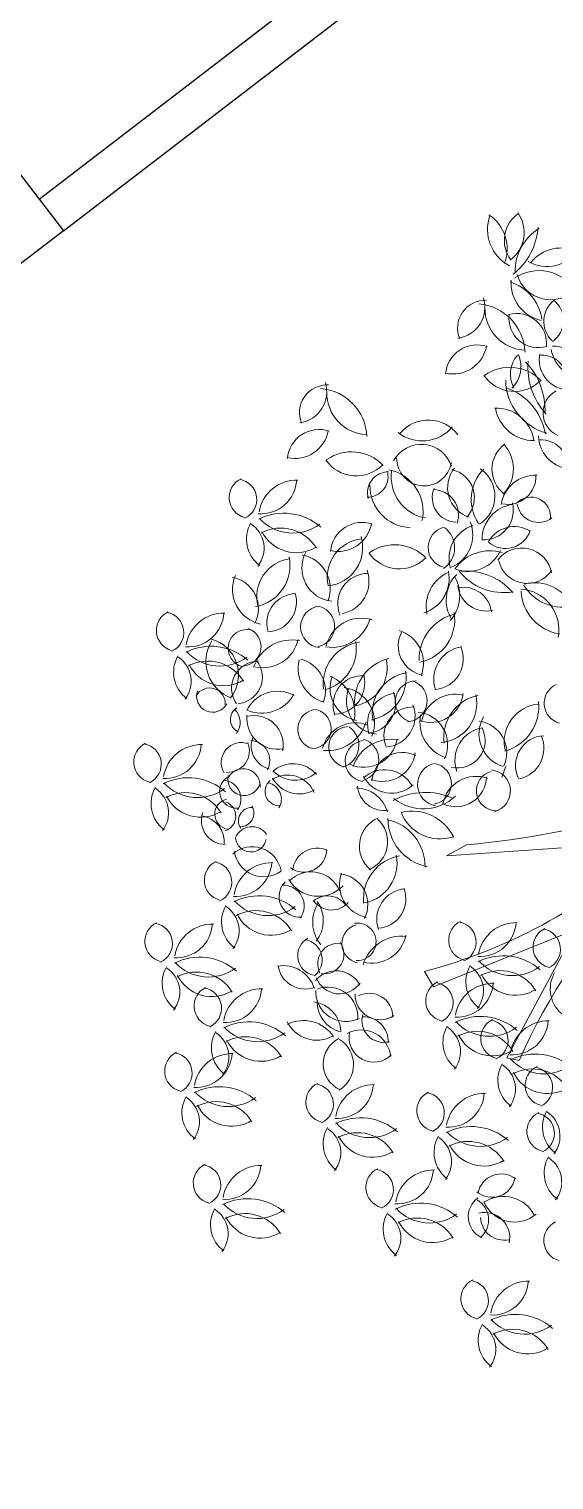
# Model space of a CAD drawing. Header units: millimetres. Extents: x 793 to 3159, y 750 to 2095.
# Drawn here: x 996.03 to 998.01, y 1259.05 to 1264.53 of the extents above; entities that cross this region are included whole.
import ezdxf

# ---------------------------------------------------------------- set-up
doc = ezdxf.new("R2010")
doc.units = ezdxf.units.MM
doc.linetypes.add('CONTINUA', pattern=[0])
doc.layers.add('A-GUARNICIONES', color=1, linetype='Continuous')
doc.layers.add('A-VEGETACION', color=65, linetype='Continuous')

# ---------------------------------------------------------------- blocks, each defined once
blk = doc.blocks.new('XR-CONJUNTO$0$A$C458D45B7')
at = {"lineweight": 0, "extrusion": (-2.43104e-07, -5.45806e-06, 1)}
blk.add_line((-1.2482, -0.1317), (-1.2336, -0.0892), dxfattribs=at)
blk.add_lwpolyline([(0.1057, -1.746), (0.1681, -1.7494, -0.110183), (-0.0866, -0.95, -0.110183), (0.0225, -0.1181, 0.069274), (0.0548, -0.1083, -0.159056), (0.3751, -0.5382), (0.4313, -0.5098), (0.2694, -0.2414), (0.6188, -0.3643), (0.5483, -0.2962, -0.129481), (0.1024, -0.068, 0.184379), (0.1254, 0.0127), (0.8832, -0.1415), (0.8943, -0.0784), (0.1156, 0.0518, -0.487233), (0.1075, 0.0667, -0.157099), (0.4909, 0.4325), (0.4557, 0.4846), (0.2096, 0.2904), (0.2879, 0.6525), (0.2292, 0.5741, -0.1274), (0.063, 0.1098, -1.508538), (0.0487, 0.1166), (-0.0409, 1.3604), (-0.1014, 1.2588), (-0.0393, 0.4627, -0.187108), (-0.3498, 1.1361), (-0.3949, 1.1174), (-0.3356, 0.7801), (-0.586, 0.9428), (-0.6161, 0.9071, -0.222061), (-0.0345, 0.1193), (-0.0367, 0.1218), (-0.9935, 0.563), (-0.9683, 0.4373, -0.148996), (-0.7862, 0.3977), (-0.1177, 0.0214, -0.61159), (-0.1188, -0.006, -0.101655), (-1.381, -0.3864), (-1.4565, -0.4291), (-0.657, -0.3716, -0.12496), (-1.5382, -0.8654), (-1.5037, -0.924), (-0.968, -0.7054), (-1.2263, -1.1913), (-1.1801, -1.2004, -0.176723), (-0.0978, -0.0662, 0.164875), (-0.0374, -0.112, -0.122319), (-0.6656, -1.3725), (-0.6394, -1.3961), (-0.165, -0.7555, -0.101541), (-0.347, -1.7346), (-0.3067, -1.749), (-0.1198, -1.2235), (0.1057, -1.746)], format="xyb", close=True, dxfattribs=at)
at = {"lineweight": 0, "extrusion": (2.43104e-07, 5.45806e-06, -1)}
for centre, major_axis, start_param, end_param in [((-1.152, 1.9381), (0.1152, 0.1049, 0), 2.795095, 4.221359), ((-1.3878, 1.8644), (0.1039, -0.1141, 0), 4.462982, 5.82067), ((-1.1219, 1.8971), (0.0823, -0.0904, 0), 1.663538, 3.291746), ((-1.2998, 1.9265), (0.0962, 0.0876, 0), 0.12096, 1.668935), ((-1.3634, 1.9626), (0.1662, -0.1825, 0), -0.763834, 0.071768), ((-1.009, 1.7783), (0.131, -0.1438, 0), 2.296813, 3.315554), ((-1.0291, 1.7206), (0.0995, -0.1093, 0), 2.987152, 4.333632), ((-1.0838, 1.9455), (0.0991, -0.1088, 0), -0.235546, 1.240656), ((-1.1128, 1.6223), (0.1187, 0.1081, 0), 4.848797, 6.466165), ((-1.0695, 1.804), (0.097, 0.0883, 0), 1.500249, 3.596824), ((-1.0739, 1.736), (0.1068, 0.0973, 0), 2.523636, 3.952007), ((-1.273, 1.5741), (0.1281, 0.1167, 0), 5.751999, 6.8786), ((-1.3147, 1.5651), (0.0708, -0.0777, 0), 1.912634, 3.921497), ((-1.4355, 1.6437), (0.0877, 0.0799, 0), 0.433013, 2.162826), ((-1.3553, 1.4666), (0.1282, -0.1407, 0), 3.959959, 5.407863), ((-0.9938, 1.5913), (0.068, -0.0746, 0), 1.509031, 3.230067), ((-1.1165, 1.5946), (0.0711, 0.0647, 0), 6.086583, 7.987859), ((-1.1585, 1.6403), (0.1171, 0.1066, 0), 2.346008, 3.897533), ((-1.1158, 1.6017), (0.0814, 0.0742, 0), 2.006107, 4.023111), ((-1.1966, 1.5079), (0.0832, 0.0758, 0), 5.174415, 7.124419), ((-1.4365, 1.5191), (0.0859, -0.0944, 0), -0.662987, 0.966479), ((-1.3455, 1.3817), (0.0886, 0.0806, 0), 3.960448, 5.771942), ((-0.9337, 1.5074), (0.0992, 0.0904, 0), 2.220183, 3.713936), ((-1.0597, 1.3608), (0.1011, 0.0921, 0), 5.439001, 6.928596), ((-1.2224, 1.2529), (0.1215, 0.1107, 0), 4.829964, 6.260834), ((-1.1108, 1.3917), (0.0808, 0.0736, 0), 3.386603, 4.597162), ((-1.2939, 1.4198), (0.0841, 0.0766, 0), 0.322787, 1.54187), ((-1.3566, 1.2537), (0.1802, -0.1979, 0), 4.689281, 5.487505), ((-0.8903, 1.4189), (0.1777, -0.1951, 0), 1.569254, 2.391962), ((-0.9978, 1.4459), (0.084, 0.0765, 0), 2.436245, 4.083302), ((-1.1007, 1.3682), (0.0639, -0.0701, 0), 3.828768, 5.840055), ((-1.205, 1.4659), (0.1033, 0.094, 0), 1.507007, 3.274527), ((-1.9106, 1.2442), (0.0708, -0.0777, 0), 1.912634, 3.921497), ((-2.0314, 1.3228), (0.0877, 0.0799, 0), 0.433013, 2.162826), ((-1.9513, 1.1457), (0.1282, -0.1407, 0), 3.959959, 5.407863), ((-1.7544, 1.3194), (0.1171, 0.1066, 0), 2.346008, 3.897533), ((-1.0243, 1.3738), (0.1579, 0.1438, 0), 2.583302, 3.854955), ((-1.3079, 1.1276), (0.1656, 0.1508, 0), 5.778144, 6.851017), ((-1.0024, 1.2462), (0.0696, 0.0634, 0), 2.725223, 4.948788), ((-1.2724, 1.12), (0.1058, 0.0963, 0), 5.403044, 6.867191), ((-1.1305, 1.2878), (0.1089, 0.0992, 0), 2.299701, 3.713789), ((-1.5286, 1.0775), (0.094, -0.1032, 0), 3.007891, 4.802385), ((-2.0324, 1.1982), (0.0859, -0.0944, 0), -0.662987, 0.966479), ((-1.9414, 1.0608), (0.0886, 0.0806, 0), 3.960448, 5.771942), ((-1.5522, 1.2853), (0.1086, 0.0989, 0), 1.431238, 2.976463), ((-0.9869, 1.1611), (0.0852, -0.0935, 0), 0.871539, 2.291423), ((-1.8183, 0.932), (0.1215, 0.1107, 0), 4.829964, 6.260834), ((-1.5552, 1.0062), (0.0882, 0.0803, 0), 4.376918, 6.706693), ((-1.1709, 1.0321), (0.0792, -0.087, 0), 1.388174, 3.260866), ((-1.3462, 1.0335), (0.0931, -0.1023, 0), 4.706547, 6.175138), ((-1.1048, 1.0417), (0.0689, -0.0757, 0), 3.841411, 5.517894), ((-1.8009, 1.145), (0.1033, 0.094, 0), 1.507007, 3.274527), ((-1.5448, 1.0724), (0.07, -0.0769, 0), -0.68977, 2.320487), ((-2.2017, 0.923), (0.0578, 0.0526, 0), 2.569534, 5.006064), ((-2.2534, 0.9149), (0.0521, -0.0572, 0), 4.051015, 6.582941), ((-2.1614, 0.9971), (0.0917, -0.1007, 0), -0.777492, 0.800951), ((-2.0242, 0.8443), (0.0977, -0.1073, 0), 2.477681, 3.902549), ((-1.6798, 0.9428), (0.0579, 0.0528, 0), 3.59556, 5.460531), ((-1.758, 1.0028), (0.052, -0.0571, 0), -1.020319, 0.753739), ((-1.5119, 1.0019), (0.116, 0.1056, 0), 2.481573, 4.024265), ((-1.7087, 0.8718), (0.1187, 0.1081, 0), 5.646964, 7.247292), ((-1.3376, 0.9627), (0.0874, 0.0796, 0), 2.623712, 4.545795), ((-1.4637, 0.924), (0.0733, -0.0805, 0), 4.103585, 6.187534), ((-1.2062, 0.9183), (0.1081, -0.1187, 0), 1.708503, 3.098877), ((-1.4021, 0.9296), (0.0841, -0.0923, 0), 4.461105, 6.452023), ((-1.1243, 0.8789), (0.0882, -0.0968, 0), 2.464608, 3.925538), ((-1.2285, 1.0053), (0.0712, -0.0782, 0), -0.876513, 0.931251), ((-1.5907, 0.9688), (0.1171, 0.1066, 0), 2.346008, 3.897533), ((-1.4213, 0.9238), (0.0622, -0.0683, 0), 0.774082, 2.712763), ((-1.5101, 0.8588), (0.0644, -0.0707, 0), 3.891716, 5.781765), ((-1.1416, 0.8526), (0.055, 0.0501, 0), 4.642334, 7.153075), ((-2.073, 0.6529), (0.156, 0.1421, 0), 4.983233, 6.17178), ((-1.1915, 0.7669), (0.0989, 0.0901, 0), 3.859278, 5.326746), ((-1.3201, 0.8772), (0.083, 0.0756, 0), 0.485033, 2.348613), ((-1.1122, 0.9137), (0.0553, -0.0607, 0), 0.075932, 2.150784), ((-2.0913, 0.7657), (0.0909, 0.0828, 0), 2.943806, 4.400315), ((-2.2578, 0.7313), (0.0813, 0.074, 0), 6.042078, 7.680112), ((-2.0399, 0.9606), (0.1269, 0.1155, 0), 1.666781, 3.133707), ((-2.0841, 0.651), (0.1055, -0.1158, 0), 3.38331, 4.908592), ((-1.8687, 0.8476), (0.0859, -0.0944, 0), -0.662987, 0.966479), ((-1.7777, 0.7102), (0.0886, 0.0806, 0), 3.960448, 5.771942), ((-1.4919, 0.7831), (0.0973, 0.0886, 0), 0.348363, 1.921752), ((-2.0268, 0.8596), (0.0974, -0.107, 0), 0.190237, 1.841773), ((-1.7627, 0.6224), (0.1084, 0.0988, 0), 3.669788, 5.33772), ((-1.9208, 0.7342), (0.1072, 0.0976, 0), 0.442262, 2.206763), ((-1.4502, 0.7368), (0.0579, 0.0527, 0), 2.56896, 5.189701), ((-1.5233, 0.7352), (0.0699, 0.0637, 0), 6.091264, 8.002318), ((-1.319, 0.6954), (0.0881, -0.0967, 0), 2.021869, 3.557154), ((-1.2031, 0.7027), (0.0835, 0.076, 0), 4.405561, 5.99158), ((-1.2371, 0.8308), (0.066, -0.0725, 0), -0.528936, 1.44036), ((-1.8791, 0.6577), (0.0933, 0.085, 0), 2.40732, 4.363917), ((-1.6372, 0.7944), (0.1033, 0.094, 0), 1.507007, 3.274527), ((-1.6546, 0.5814), (0.1215, 0.1107, 0), 4.829964, 6.260834), ((-1.2947, 0.5609), (0.1099, -0.1207, 0), 2.931222, 4.165062), ((-1.3789, 0.7812), (0.1001, 0.0911, 0), 1.169823, 2.653237), ((-1.175, 0.6208), (0.0842, 0.0767, 0), 4.522013, 6.842572), ((-2.031, 0.549), (0.1066, 0.0971, 0), 3.614858, 5.324604), ((-2.207, 0.6655), (0.1058, -0.1161, 0), -1.044216, 0.564097), ((-2.0263, 0.5794), (0.0866, -0.0951, 0), 4.058135, 5.821951), ((-1.1544, 0.7122), (0.0821, 0.0748, 0), 1.33266, 3.64214), ((-2.1336, 0.5756), (0.0897, -0.0984, 0), 0.939726, 2.715407), ((-2.2892, 0.5026), (0.0814, -0.0893, 0), 4.062449, 5.922904), ((-1.7543, 0.5224), (0.0851, 0.0775, 0), 3.49197, 5.441026), ((-1.8764, 0.6077), (0.084, -0.0923, 0), -1.172702, 0.548866), ((-1.3953, 0.5139), (0.0945, -0.1038, 0), 2.094299, 3.479864), ((-1.5856, 0.6185), (0.0918, -0.1008, 0), -1.038185, 0.431861), ((-1.3219, 0.5377), (0.0932, -0.1023, 0), 1.735743, 3.08508), ((-1.5511, 0.5541), (0.0956, -0.105, 0), -1.374011, -0.106904), ((-1.2427, 0.7828), (0.1459, -0.1602, 0), 0.576584, 1.630167), ((-1.3859, 0.4132), (0.1577, -0.1732, 0), 3.805634, 4.734842), ((-1.126, 0.4438), (0.1078, -0.1184, 0), 3.628927, 5.00712), ((-2.0245, 0.4486), (0.0829, 0.0755, 0), 3.634893, 5.426724), ((-2.1377, 0.5282), (0.0831, 0.0757, 0), 0.456725, 2.280221), ((-1.3093, 0.6043), (0.0727, -0.0798, 0), 0.510549, 2.173634), ((-1.3938, 0.4807), (0.0708, -0.0777, 0), 3.680969, 5.33081), ((-1.1874, 0.4272), (0.1129, 0.1028, 0), 5.505124, 7.21995), ((-1.0048, 0.5807), (0.1277, 0.1163, 0), 2.469871, 3.829802), ((-1.0221, 0.6813), (0.114, -0.1251, 0), 0.456973, 1.764511), ((-1.9306, 0.4349), (0.0529, -0.0581, 0), 0.8313, 3.777278), ((-1.9592, 0.4368), (0.0578, 0.0526, 0), 5.742434, 8.380981), ((-2.4755, 0.4198), (0.0578, 0.0526, 0), 2.569534, 5.006064), ((-2.5272, 0.4117), (0.0521, -0.0572, 0), 4.051015, 6.582941), ((-2.4352, 0.4939), (0.0917, -0.1007, 0), -0.777492, 0.800951), ((-2.298, 0.3411), (0.0977, -0.1073, 0), 2.477681, 3.902549), ((-1.8908, 0.5069), (0.1006, -0.1105, 0), -0.557673, 0.903433), ((-1.7798, 0.332), (0.0917, -0.1007, 0), 2.542349, 4.180904), ((-1.3838, 0.3125), (0.1316, 0.1198, 0), 3.858538, 5.206055), ((-1.5906, 0.4624), (0.1096, -0.1203, 0), -1.007912, 0.539339), ((-2.3837, 0.2526), (0.0948, -0.1041, 0), 4.141693, 6.115198), ((-2.2117, 0.3532), (0.0525, 0.0478, 0), 2.544793, 5.610841), ((-2.2315, 0.3591), (0.0541, 0.0492, 0), 5.802789, 8.527903), ((-2.0417, 0.2331), (0.1126, 0.1025, 0), 4.205079, 5.650347), ((-2.1511, 0.4158), (0.1003, 0.0913, 0), 0.947405, 2.54529), ((-1.5272, 0.3648), (0.0836, 0.0762, 0), 2.482899, 4.371926), ((-1.6734, 0.2989), (0.0948, 0.0863, 0), 5.731832, 7.400577), ((-2.3468, 0.1497), (0.156, 0.1421, 0), 4.983233, 6.17178), ((-2.3137, 0.4574), (0.1269, 0.1155, 0), 1.666781, 3.133707), ((-2.2189, 0.3033), (0.0991, -0.1088, 0), 1.094465, 2.867407), ((-1.7644, 0.2204), (0.107, -0.1175, 0), 2.177236, 3.734769), ((-1.9608, 0.3535), (0.1091, -0.1198, 0), -0.998585, 0.46704), ((-1.3839, 0.2396), (0.0906, 0.0825, 0), 3.532516, 5.308814), ((-1.5114, 0.3153), (0.0783, -0.086, 0), -1.247098, 0.63448), ((-2.365, 0.2625), (0.0909, 0.0828, 0), 2.943806, 4.400315), ((-2.5316, 0.2281), (0.0813, 0.074, 0), 6.042078, 7.680112), ((-2.3579, 0.1478), (0.1055, -0.1158, 0), 3.38331, 4.908592), ((-2.3006, 0.3564), (0.0974, -0.107, 0), 0.190237, 1.841773), ((-2.1667, 0.2027), (0.069, -0.0757, 0), 1.700455, 3.862711), ((-2.2541, 0.2446), (0.0681, -0.0747, 0), -1.486479, 0.643735), ((-1.8849, 0.2792), (0.0985, 0.0897, 0), 2.570181, 4.112123), ((-2.0369, 0.194), (0.0821, -0.0902, 0), 4.120954, 5.79621), ((-1.6359, 0.1522), (0.1137, -0.1249, 0), 2.235527, 3.64207), ((-1.828, 0.2811), (0.0982, -0.1079, 0), -1.066796, 0.579125), ((-1.773, 0.2036), (0.0838, -0.092, 0), 0.938425, 2.670205), ((-1.9542, 0.1092), (0.1114, 0.1014, 0), 5.843306, 7.1953), ((-1.7771, 0.1415), (0.0805, 0.0733, 0), 3.50958, 5.539448), ((-1.8855, 0.2233), (0.0799, -0.0877, 0), -1.078933, 0.661818), ((-1.5851, 0.1111), (0.1031, -0.1132, 0), 2.104521, 3.72961), ((-1.7735, 0.244), (0.1205, 0.1097, 0), 0.584753, 2.09731), ((-1.5729, 0.1533), (0.0529, -0.0581, 0), 1.070278, 3.886146), ((-1.6105, 0.1567), (0.0588, 0.0536, 0), 5.779048, 8.517385), ((-1.0109, 0.1489), (0.0578, 0.0526, 0), 2.569534, 5.006064), ((-2.3403, 0.1724), (0.0409, -0.0449, 0), -0.342253, 2.640209), ((-2.3516, 0.1445), (0.0433, 0.0395, 0), 4.405228, 7.107621), ((-2.0952, 0.0628), (0.0867, -0.0952, 0), 2.755784, 4.384252), ((-2.1561, 0.2479), (0.094, -0.1032, 0), -0.330169, 1.139478), ((-1.8626, 0.0737), (0.0986, 0.0898, 0), 5.589447, 7.418726), ((-1.7093, 0.1562), (0.085, -0.0934, 0), 0.84125, 2.679851), ((-1.6406, 0.0702), (0.0775, -0.0851, 0), 1.967447, 3.775341), ((-1.7611, 0.1457), (0.075, -0.0824, 0), -1.233229, 0.665703), ((-1.5183, 0.199), (0.0918, 0.0836, 0), 0.850399, 2.654203), ((-1.4242, 0.0518), (0.0965, 0.0879, 0), 4.088853, 5.676926), ((-1.3054, 0.0183), (0.1095, -0.1202, 0), 2.18056, 3.675332), ((-1.491, 0.1462), (0.1089, 0.0992, 0), 0.508664, 2.217173), ((-2.2216, 0.0843), (0.0383, 0.0349, 0), 2.756177, 4.901581), ((-2.3039, 0.0732), (0.0502, 0.0457, 0), 6.199619, 7.682941), ((-1.9436, 0.0479), (0.0556, 0.0507, 0), 2.564177, 5.390176), ((-1.9675, 0.0498), (0.0553, 0.0504, 0), 5.73831, 8.527623), ((-1.5836, 0.0234), (0.074, -0.0813, 0), 1.953075, 3.913454), ((-1.6938, 0.0986), (0.079, -0.0868, 0), -1.205895, 0.674202), ((-1.5768, -0.009), (0.0832, -0.0914, 0), 3.974368, 5.88006), ((-1.0969, 0.0033), (0.1057, 0.0963, 0), 3.628586, 5.368015), ((-1.2838, 0.1353), (0.1288, 0.1173, 0), 0.623729, 2.037745), ((-2.0951, 0.0884), (0.0783, -0.086, 0), 0.548016, 2.416151), ((-2.1847, -0.0116), (0.0748, -0.0822, 0), 3.639954, 5.646742), ((-1.8012, -0.0552), (0.0947, 0.0862, 0), 4.137101, 5.82022), ((-1.9077, 0.1207), (0.1031, -0.1133, 0), -0.54027, 0.827062), ((-1.8248, -0.0188), (0.0571, 0.052, 0), 2.545534, 5.407211), ((-1.8736, -0.0129), (0.0576, -0.0633, 0), 4.477879, 6.718402), ((-1.4148, 0.0783), (0.0966, -0.106, 0), 1.05491, 2.488412), ((-1.4151, 0.007), (0.0696, -0.0765, 0), -1.317396, 0.981411), ((-1.3009, -0.0677), (0.0841, -0.0923, 0), 1.964098, 3.725905), ((-1.2061, 0.0326), (0.0954, 0.0869, 0), 2.600322, 4.397244), ((-1.35, -0.0384), (0.0886, 0.0807, 0), 5.585887, 7.449107), ((-2.2319, -0.0783), (0.0509, -0.0558, 0), 1.762306, 4.258029), ((-2.1055, -0.0151), (0.0598, -0.0657, 0), 0.979226, 2.673692), ((-2.1998, -0.0703), (0.0508, -0.0558, 0), 3.933313, 5.938936), ((-1.7618, -0.0715), (0.0525, -0.0576, 0), 0.898013, 3.77079), ((-1.7698, 0.0321), (0.094, 0.0856, 0), 0.901171, 2.725838), ((-1.6654, -0.1418), (0.1029, -0.113, 0), 2.645045, 4.055204), ((-1.794, -0.0666), (0.0546, -0.0599, 0), 4.168072, 6.758384), ((-1.0843, -0.0862), (0.0758, -0.0832, 0), 1.855461, 3.828142), ((-1.2081, -0.0216), (0.0796, -0.0874, 0), -1.245321, 0.514479), ((-2.5594, -0.0771), (0.0578, 0.0526, 0), 2.569534, 5.006064), ((-2.6111, -0.0852), (0.0521, -0.0572, 0), 4.051015, 6.582941), ((-2.5191, -0.003), (0.0917, -0.1007, 0), -0.777492, 0.800951), ((-2.3819, -0.1559), (0.0977, -0.1073, 0), 2.477681, 3.902549), ((-2.2829, -0.0338), (0.055, -0.0604, 0), -1.227345, 0.788989), ((-1.6995, -0.0227), (0.0928, 0.0845, 0), 0.879757, 2.653061), ((-1.6228, -0.1543), (0.078, -0.0856, 0), 2.376566, 4.323843), ((-2.2243, -0.1653), (0.0472, 0.043, 0), 4.36075, 7.132577), ((-2.0356, -0.1968), (0.0849, 0.0774, 0), 4.711605, 6.317931), ((-1.6899, -0.2214), (0.087, 0.0792, 0), 4.695585, 6.505535), ((-1.4846, -0.159), (0.0552, -0.0606, 0), 0.908976, 3.617216), ((-1.5171, -0.1563), (0.0527, -0.0579, 0), 4.069108, 6.860513), ((-1.2687, -0.1822), (0.0509, -0.0559, 0), 0.721621, 3.617737), ((-1.2958, -0.1832), (0.0538, -0.0591, 0), 3.987262, 6.769538), ((-2.4307, -0.3472), (0.156, 0.1421, 0), 4.983233, 6.17178), ((-2.3976, -0.0395), (0.1269, 0.1155, 0), 1.666781, 3.133707), ((-2.2507, -0.1874), (0.0465, 0.0423, 0), 2.233298, 4.88178), ((-2.3042, -0.2166), (0.0483, -0.053, 0), 4.015547, 6.050187), ((-2.2208, -0.1416), (0.0415, -0.0456, 0), -0.541621, 2.532765), ((-2.0875, -0.1867), (0.0366, -0.0402, 0), 0.711319, 3.169675), ((-2.1436, -0.2166), (0.0427, -0.0469, 0), 4.116433, 5.99396), ((-2.0561, -0.2329), (0.0798, 0.0727, 0), 4.88073, 6.617754), ((-2.0133, -0.0827), (0.0765, -0.084, 0), 0.204968, 1.815858), ((-2.0272, -0.0257), (0.0802, -0.0881, 0), 0.021045, 1.524602), ((-1.6651, -0.0744), (0.0875, 0.0797, 0), 1.54916, 3.411748), ((-1.3457, -0.2549), (0.0938, 0.0854, 0), 4.062794, 5.7981), ((-1.422, -0.127), (0.0858, 0.0782, 0), 0.763017, 2.722038), ((-2.4489, -0.2344), (0.0909, 0.0828, 0), 2.943806, 4.400315), ((-2.6155, -0.2689), (0.0813, 0.074, 0), 6.042078, 7.680112), ((-2.4418, -0.3491), (0.1055, -0.1158, 0), 3.38331, 4.908592), ((-2.3845, -0.1405), (0.0974, -0.107, 0), 0.190237, 1.841773), ((-2.2732, -0.2729), (0.0428, 0.039, 0), 2.497814, 5.20727), ((-1.8013, -0.3004), (0.086, -0.0944, 0), 3.905045, 5.15415), ((-1.6932, -0.1581), (0.0739, 0.0673, 0), 2.131785, 3.802335), ((-1.5359, -0.4435), (0.188, 0.1712, 0), 4.948121, 5.869218), ((-1.5446, -0.0745), (0.1307, 0.119, 0), 1.552191, 2.984983), ((-2.2916, -0.2978), (0.0606, -0.0666, 0), 0.737383, 2.650506), ((-2.3097, -0.2811), (0.0389, -0.0427, 0), 4.224328, 6.709801), ((-2.1916, -0.2985), (0.0373, 0.0339, 0), 3.28496, 5.487327), ((-2.2354, -0.2693), (0.0347, -0.0381, 0), -1.383943, 0.731452), ((-1.4822, -0.2092), (0.1151, 0.1048, 0), 1.972626, 3.529352), ((-1.5858, -0.4333), (0.1281, 0.1166, 0), 5.209395, 6.575768), ((-2.3957, -0.3799), (0.0681, -0.0747, 0), 4.052293, 5.534953), ((-2.1907, -0.3873), (0.0495, 0.0451, 0), 4.270836, 6.420827), ((-1.6688, -0.393), (0.0783, -0.086, 0), 1.425585, 3.486513), ((-1.7932, -0.3761), (0.0771, -0.0846, 0), 4.606747, 6.608193), ((-1.7172, -0.469), (0.1331, 0.1212, 0), 5.659962, 7.036498), ((-1.4916, -0.2871), (0.1256, -0.1379, 0), 0.943566, 2.313218), ((-2.195, -0.3571), (0.0395, -0.0433, 0), -0.642878, 2.183197), ((-2.1896, -0.5067), (0.0818, 0.0745, 0), 4.725657, 6.840485), ((-2.1463, -0.3974), (0.083, 0.0756, 0), 1.68426, 3.729013), ((-1.9949, -0.4053), (0.0637, 0.058, 0), 0.764156, 2.934492), ((-1.9437, -0.494), (0.0694, 0.0632, 0), 3.980915, 5.862351), ((-1.6018, -0.593), (0.1128, -0.1238, 0), 2.221305, 3.690822), ((-1.7962, -0.4571), (0.1033, -0.1134, 0), -1.032306, 0.534835), ((-2.292, -0.5222), (0.0578, 0.0526, 0), 2.569534, 5.006064), ((-2.3437, -0.5302), (0.0521, -0.0572, 0), 4.051015, 6.582941), ((-2.2517, -0.448), (0.0917, -0.1007, 0), -0.777492, 0.800951), ((-2.1145, -0.6009), (0.0977, -0.1073, 0), 2.477681, 3.902549), ((-1.9667, -0.6078), (0.0867, 0.0789, 0), 4.676888, 6.613696), ((-2.0101, -0.5841), (0.0523, -0.0575, 0), 0.633418, 3.085829), ((-2.0709, -0.6192), (0.0524, -0.0576, 0), 3.810166, 6.090838), ((-1.9398, -0.4538), (0.0868, -0.0954, 0), -0.069614, 1.779881), ((-1.7339, -0.5375), (0.0851, -0.0934, 0), 0.924716, 2.656883), ((-1.8688, -0.6134), (0.0781, -0.0858, 0), 3.969056, 5.92434), ((-2.1633, -0.7923), (0.156, 0.1421, 0), 4.983233, 6.17178), ((-2.1303, -0.4845), (0.1269, 0.1155, 0), 1.666781, 3.133707), ((-1.9038, -0.6639), (0.0614, 0.0559, 0), 4.717033, 6.423449), ((-1.8895, -0.5504), (0.0621, 0.0565, 0), 1.467676, 3.222181), ((-2.0476, -0.6746), (0.0938, 0.0854, 0), 0.129265, 1.395311), ((-1.6027, -0.6693), (0.086, 0.0783, 0), 3.55062, 5.363168), ((-1.7206, -0.5916), (0.0749, -0.0823, 0), -1.194178, 0.664916), ((-2.1816, -0.6795), (0.0909, 0.0828, 0), 2.943806, 4.400315), ((-2.3482, -0.7139), (0.0813, 0.074, 0), 6.042078, 7.680112), ((-2.1744, -0.7941), (0.1055, -0.1158, 0), 3.38331, 4.908592), ((-2.1171, -0.5856), (0.0974, -0.107, 0), 0.190237, 1.841773), ((-1.8262, -0.6795), (0.0906, -0.0995, 0), 1.614915, 2.889535), ((-2.5155, -0.7546), (0.0578, 0.0526, 0), 2.569534, 5.006064), ((-2.5672, -0.7627), (0.0521, -0.0572, 0), 4.051015, 6.582941), ((-2.4752, -0.6805), (0.0917, -0.1007, 0), -0.777492, 0.800951), ((-2.338, -0.8334), (0.0977, -0.1073, 0), 2.477681, 3.902549), ((-1.7764, -0.7608), (0.0547, 0.0498, 0), 2.514693, 5.184025), ((-1.7922, -0.7543), (0.0477, -0.0524, 0), 3.730197, 7.076743), ((-1.3694, -0.7464), (0.0578, 0.0526, 0), 2.569534, 5.006064), ((-1.4212, -0.7544), (0.0521, -0.0572, 0), 4.051015, 6.582941), ((-1.3292, -0.6723), (0.0917, -0.1007, 0), -0.777492, 0.800951), ((-1.192, -0.8251), (0.0977, -0.1073, 0), 2.477681, 3.902549), ((-1.051, -0.7726), (0.0578, 0.0526, 0), 2.569534, 5.006064), ((-1.1027, -0.7806), (0.0521, -0.0572, 0), 4.051015, 6.582941), ((-1.9413, -0.8068), (0.0509, -0.0559, 0), 0.945939, 3.367294), ((-2.002, -0.8225), (0.0572, 0.0521, 0), 5.641793, 7.92155), ((-1.8635, -0.8377), (0.0576, 0.0525, 0), 3.417735, 5.567883), ((-1.9167, -0.801), (0.055, 0.0501, 0), 0.107397, 2.469596), ((-1.624, -0.8846), (0.1127, 0.1027, 0), 4.169962, 5.561665), ((-1.7382, -0.7025), (0.0978, 0.089, 0), 0.938823, 2.542828), ((-2.3869, -1.0247), (0.156, 0.1421, 0), 4.983233, 6.17178), ((-1.2408, -1.0165), (0.156, 0.1421, 0), 4.983233, 6.17178), ((-2.4051, -0.9119), (0.0909, 0.0828, 0), 2.943806, 4.400315), ((-2.5717, -0.9464), (0.0813, 0.074, 0), 6.042078, 7.680112), ((-2.3538, -0.717), (0.1269, 0.1155, 0), 1.666781, 3.133707), ((-2.3979, -1.0266), (0.1055, -0.1158, 0), 3.38331, 4.908592), ((-2.0704, -0.9669), (0.0821, -0.0901, 0), 3.692575, 5.155285), ((-1.989, -0.8304), (0.0692, -0.076, 0), 0.38642, 2.157574), ((-1.8711, -0.9645), (0.0744, 0.0677, 0), 4.565806, 6.533384), ((-1.259, -0.9037), (0.0909, 0.0828, 0), 2.943806, 4.400315), ((-1.4256, -0.9381), (0.0813, 0.074, 0), 6.042078, 7.680112), ((-1.2077, -0.7087), (0.1269, 0.1155, 0), 1.666781, 3.133707), ((-1.2519, -1.0183), (0.1055, -0.1158, 0), 3.38331, 4.908592), ((-1.1946, -0.8098), (0.0974, -0.107, 0), 0.190237, 1.841773), ((-0.9405, -0.9299), (0.0909, 0.0828, 0), 2.943806, 4.400315), ((-2.3406, -0.818), (0.0974, -0.107, 0), 0.190237, 1.841773), ((-2.3294, -0.9985), (0.0578, 0.0526, 0), 2.569534, 5.006064), ((-2.3812, -1.0065), (0.0521, -0.0572, 0), 4.051015, 6.582941), ((-2.152, -1.0772), (0.0977, -0.1073, 0), 2.477681, 3.902549), ((-1.8588, -0.8569), (0.0633, -0.0695, 0), -0.241864, 1.949123), ((-1.9016, -1.0376), (0.0829, 0.0754, 0), 5.072303, 7.119215), ((-1.4554, -0.9757), (0.0578, 0.0526, 0), 2.569534, 5.006064), ((-1.5071, -0.9838), (0.0521, -0.0572, 0), 4.051015, 6.582941), ((-1.4151, -0.9016), (0.0917, -0.1007, 0), -0.777492, 0.800951), ((-1.2779, -1.0544), (0.0977, -0.1073, 0), 2.477681, 3.902549), ((-2.2891, -0.9244), (0.0917, -0.1007, 0), -0.777492, 0.800951), ((-1.9684, -1.0956), (0.0847, 0.0771, 0), 5.565903, 6.997649), ((-1.8349, -0.9416), (0.0765, -0.084, 0), 0.279297, 2.335483), ((-1.8235, -0.9794), (0.0806, -0.0885, 0), 1.008399, 2.302773), ((-1.7051, -0.9533), (0.0702, 0.0639, 0), 1.7289, 3.911271), ((-1.7464, -1.0372), (0.0598, -0.0657, 0), 3.398385, 5.466877), ((-1.9938, -1.1874), (0.1001, 0.0912, 0), 4.980953, 6.432495), ((-1.6923, -1.0522), (0.0603, 0.0549, 0), 2.047726, 4.165076), ((-1.7684, -1.1317), (0.0697, 0.0635, 0), 5.41227, 7.055783), ((-1.3268, -1.2458), (0.156, 0.1421, 0), 4.983233, 6.17178), ((-2.219, -1.1558), (0.0909, 0.0828, 0), 2.943806, 4.400315), ((-2.2008, -1.2686), (0.156, 0.1421, 0), 4.983233, 6.17178), ((-2.1677, -0.9608), (0.1269, 0.1155, 0), 1.666781, 3.133707), ((-2.2118, -1.2704), (0.1055, -0.1158, 0), 3.38331, 4.908592), ((-1.9446, -1.0025), (0.0914, 0.0833, 0), 1.806411, 3.423556), ((-1.7769, -1.1998), (0.0834, 0.076, 0), 4.961295, 6.910739), ((-1.345, -1.133), (0.0909, 0.0828, 0), 2.943806, 4.400315), ((-1.5116, -1.1674), (0.0813, 0.074, 0), 6.042078, 7.680112), ((-1.2937, -0.9381), (0.1269, 0.1155, 0), 1.666781, 3.133707), ((-1.3378, -1.2477), (0.1055, -0.1158, 0), 3.38331, 4.908592), ((-1.2476, -1.1172), (0.0578, 0.0526, 0), 2.569534, 5.006064), ((-1.2994, -1.1252), (0.0521, -0.0572, 0), 4.051015, 6.582941), ((-1.2073, -1.043), (0.0917, -0.1007, 0), -0.777492, 0.800951), ((-1.0702, -1.1959), (0.0977, -0.1073, 0), 2.477681, 3.902549), ((-2.3856, -1.1902), (0.0813, 0.074, 0), 6.042078, 7.680112), ((-2.1546, -1.0619), (0.0974, -0.107, 0), 0.190237, 1.841773), ((-1.8126, -1.2153), (0.072, -0.0791, 0), 1.163391, 3.416553), ((-1.9175, -1.2184), (0.0757, -0.0831, 0), 4.435217, 6.484111), ((-1.7291, -1.1155), (0.0627, -0.0688, 0), -0.051798, 2.496029), ((-1.2805, -1.0391), (0.0974, -0.107, 0), 0.190237, 1.841773), ((-2.4398, -1.2438), (0.0578, 0.0526, 0), 2.569534, 5.006064), ((-2.4915, -1.2519), (0.0521, -0.0572, 0), 4.051015, 6.582941), ((-2.3995, -1.1697), (0.0917, -0.1007, 0), -0.777492, 0.800951), ((-2.2623, -1.3226), (0.0977, -0.1073, 0), 2.477681, 3.902549), ((-1.119, -1.3873), (0.156, 0.1421, 0), 4.983233, 6.17178), ((-1.0859, -1.0795), (0.1269, 0.1155, 0), 1.666781, 3.133707), ((-1.1372, -1.2745), (0.0909, 0.0828, 0), 2.943806, 4.400315), ((-1.3038, -1.3089), (0.0813, 0.074, 0), 6.042078, 7.680112), ((-1.13, -1.3891), (0.1055, -0.1158, 0), 3.38331, 4.908592), ((-1.0728, -1.1806), (0.0974, -0.107, 0), 0.190237, 1.841773), ((-1.0791, -1.2944), (0.0578, 0.0526, 0), 2.569534, 5.006064), ((-1.1309, -1.3025), (0.0521, -0.0572, 0), 4.051015, 6.582941), ((-2.3111, -1.5139), (0.156, 0.1421, 0), 4.983233, 6.17178), ((-1.9065, -1.3598), (0.0578, 0.0526, 0), 2.569534, 5.006064), ((-1.9582, -1.3678), (0.0521, -0.0572, 0), 4.051015, 6.582941), ((-1.8662, -1.2856), (0.0917, -0.1007, 0), -0.777492, 0.800951), ((-1.729, -1.4385), (0.0977, -0.1073, 0), 2.477681, 3.902549), ((-2.3294, -1.4011), (0.0909, 0.0828, 0), 2.943806, 4.400315), ((-2.496, -1.4356), (0.0813, 0.074, 0), 6.042078, 7.680112), ((-2.2781, -1.2062), (0.1269, 0.1155, 0), 1.666781, 3.133707), ((-2.3222, -1.5158), (0.1055, -0.1158, 0), 3.38331, 4.908592), ((-1.4881, -1.3917), (0.0578, 0.0526, 0), 2.569534, 5.006064), ((-1.5398, -1.3998), (0.0521, -0.0572, 0), 4.051015, 6.582941), ((-1.4478, -1.3176), (0.0917, -0.1007, 0), -0.777492, 0.800951), ((-1.3106, -1.4705), (0.0977, -0.1073, 0), 2.477681, 3.902549), ((-2.2649, -1.3072), (0.0974, -0.107, 0), 0.190237, 1.841773), ((-1.7778, -1.6299), (0.156, 0.1421, 0), 4.983233, 6.17178), ((-1.0722, -1.4679), (0.0578, 0.0526, 0), 2.569534, 5.006064), ((-1.1239, -1.4759), (0.0521, -0.0572, 0), 4.051015, 6.582941), ((-0.9687, -1.4517), (0.0909, 0.0828, 0), 2.943806, 4.400315), ((-1.1353, -1.4861), (0.0813, 0.074, 0), 6.042078, 7.680112), ((-1.7961, -1.517), (0.0909, 0.0828, 0), 2.943806, 4.400315), ((-1.9626, -1.5515), (0.0813, 0.074, 0), 6.042078, 7.680112), ((-1.7447, -1.3221), (0.1269, 0.1155, 0), 1.666781, 3.133707), ((-1.7889, -1.6317), (0.1055, -0.1158, 0), 3.38331, 4.908592), ((-1.3594, -1.6618), (0.156, 0.1421, 0), 4.983233, 6.17178), ((-1.3264, -1.3541), (0.1269, 0.1155, 0), 1.666781, 3.133707), ((-1.7316, -1.4231), (0.0974, -0.107, 0), 0.190237, 1.841773), ((-1.3777, -1.549), (0.0909, 0.0828, 0), 2.943806, 4.400315), ((-1.5443, -1.5835), (0.0813, 0.074, 0), 6.042078, 7.680112), ((-1.3705, -1.6637), (0.1055, -0.1158, 0), 3.38331, 4.908592), ((-1.3132, -1.4551), (0.0974, -0.107, 0), 0.190237, 1.841773), ((-0.9618, -1.6252), (0.0909, 0.0828, 0), 2.943806, 4.400315), ((-1.1284, -1.6596), (0.0813, 0.074, 0), 6.042078, 7.680112), ((-2.3306, -1.6663), (0.0578, 0.0526, 0), 2.569534, 5.006064), ((-2.3824, -1.6743), (0.0521, -0.0572, 0), 4.051015, 6.582941), ((-2.2903, -1.5922), (0.0917, -0.1007, 0), -0.777492, 0.800951), ((-2.1531, -1.745), (0.0977, -0.1073, 0), 2.477681, 3.902549), ((-1.6791, -1.6816), (0.0578, 0.0526, 0), 2.569534, 5.006064), ((-1.7309, -1.6896), (0.0521, -0.0572, 0), 4.051015, 6.582941), ((-1.6389, -1.6075), (0.0917, -0.1007, 0), -0.777492, 0.800951), ((-1.5017, -1.7603), (0.0977, -0.1073, 0), 2.477681, 3.902549), ((-1.2467, -1.719), (0.0602, -0.0661, 0), 2.502227, 4.54115), ((-1.2818, -1.6299), (0.0592, -0.0651, 0), -0.667272, 1.44118), ((-2.202, -1.9364), (0.156, 0.1421, 0), 4.983233, 6.17178), ((-2.1689, -1.6286), (0.1269, 0.1155, 0), 1.666781, 3.133707), ((-1.5505, -1.9517), (0.156, 0.1421, 0), 4.983233, 6.17178), ((-1.2828, -1.7911), (0.0649, 0.0591, 0), 2.74486, 4.817126), ((-1.3815, -1.8033), (0.0647, 0.0589, 0), 5.980387, 7.844259), ((-1.1965, -1.6859), (0.0927, 0.0844, 0), 1.60107, 3.477305), ((-1.2377, -1.845), (0.088, -0.0966, 0), 3.302682, 4.998485), ((-2.2202, -1.8236), (0.0909, 0.0828, 0), 2.943806, 4.400315), ((-2.3868, -1.858), (0.0813, 0.074, 0), 6.042078, 7.680112), ((-2.213, -1.9382), (0.1055, -0.1158, 0), 3.38331, 4.908592), ((-2.1558, -1.7297), (0.0974, -0.107, 0), 0.190237, 1.841773), ((-1.5687, -1.8389), (0.0909, 0.0828, 0), 2.943806, 4.400315), ((-1.7353, -1.8733), (0.0813, 0.074, 0), 6.042078, 7.680112), ((-1.5174, -1.6439), (0.1269, 0.1155, 0), 1.666781, 3.133707), ((-1.5616, -1.9535), (0.1055, -0.1158, 0), 3.38331, 4.908592), ((-1.3086, -1.8699), (0.07, 0.0637, 0), 5.213427, 7.235231), ((-1.2355, -1.7906), (0.0599, -0.0658, 0), 0.537292, 2.273403), ((-1.5043, -1.745), (0.0974, -0.107, 0), 0.190237, 1.841773), ((-1.0074, -1.8808), (0.0578, 0.0526, 0), 2.569534, 5.006064), ((-1.3195, -2.1006), (0.0578, 0.0526, 0), 2.569534, 5.006064), ((-1.3713, -2.1086), (0.0521, -0.0572, 0), 4.051015, 6.582941), ((-1.2793, -2.0264), (0.0917, -0.1007, 0), -0.777492, 0.800951), ((-1.1421, -2.1793), (0.0977, -0.1073, 0), 2.477681, 3.902549), ((-1.1909, -2.3707), (0.156, 0.1421, 0), 4.983233, 6.17178), ((-1.1578, -2.0629), (0.1269, 0.1155, 0), 1.666781, 3.133707), ((-1.2091, -2.2579), (0.0909, 0.0828, 0), 2.943806, 4.400315), ((-1.3757, -2.2923), (0.0813, 0.074, 0), 6.042078, 7.680112), ((-1.202, -2.3725), (0.1055, -0.1158, 0), 3.38331, 4.908592), ((-1.1447, -2.164), (0.0974, -0.107, 0), 0.190237, 1.841773)]:
    blk.add_ellipse(centre, major_axis=major_axis, ratio=1, start_param=start_param, end_param=end_param, dxfattribs=at)

msp = doc.modelspace()

# ---------------------------------------------------------------- linework, layer by layer
at = {"layer": 'A-GUARNICIONES', "color": 1}
for points in [[(989.89612, 1316.48589, 0.589522), (979.09499, 1294.2044, -0.4022241), (979.00133, 1293.5883), (975.38342, 1290.80879), (996.1581, 1263.76766), (999.76623, 1266.53965, -0.4142136), (1000.39723, 1266.45695), (1015.40283, 1246.92506, -0.4096114), (1014.229, 1237.38618), (1002.54865, 1228.11668)], [(996.06671, 1263.88661), (999.67484, 1266.6586, -0.4142136), (1000.51618, 1266.54834), (1002.82086, 1263.54846)]]:
    msp.add_lwpolyline(points, format="xyb", dxfattribs=at)
at = {"layer": 'Defpoints'}
msp.add_line((996.1581, 1263.76766), (995.56335, 1263.31074), dxfattribs=at)

# ---------------------------------------------------------------- block references
at = {"layer": 'A-VEGETACION', "linetype": 'CONTINUA', "ltscale": 0.5, "rotation": 359.8502964766868}
msp.add_blockref('XR-CONJUNTO$0$A$C458D45B7', (999.06142, 1261.83137, 0), dxfattribs=at)

doc.saveas('drawing.dxf')
